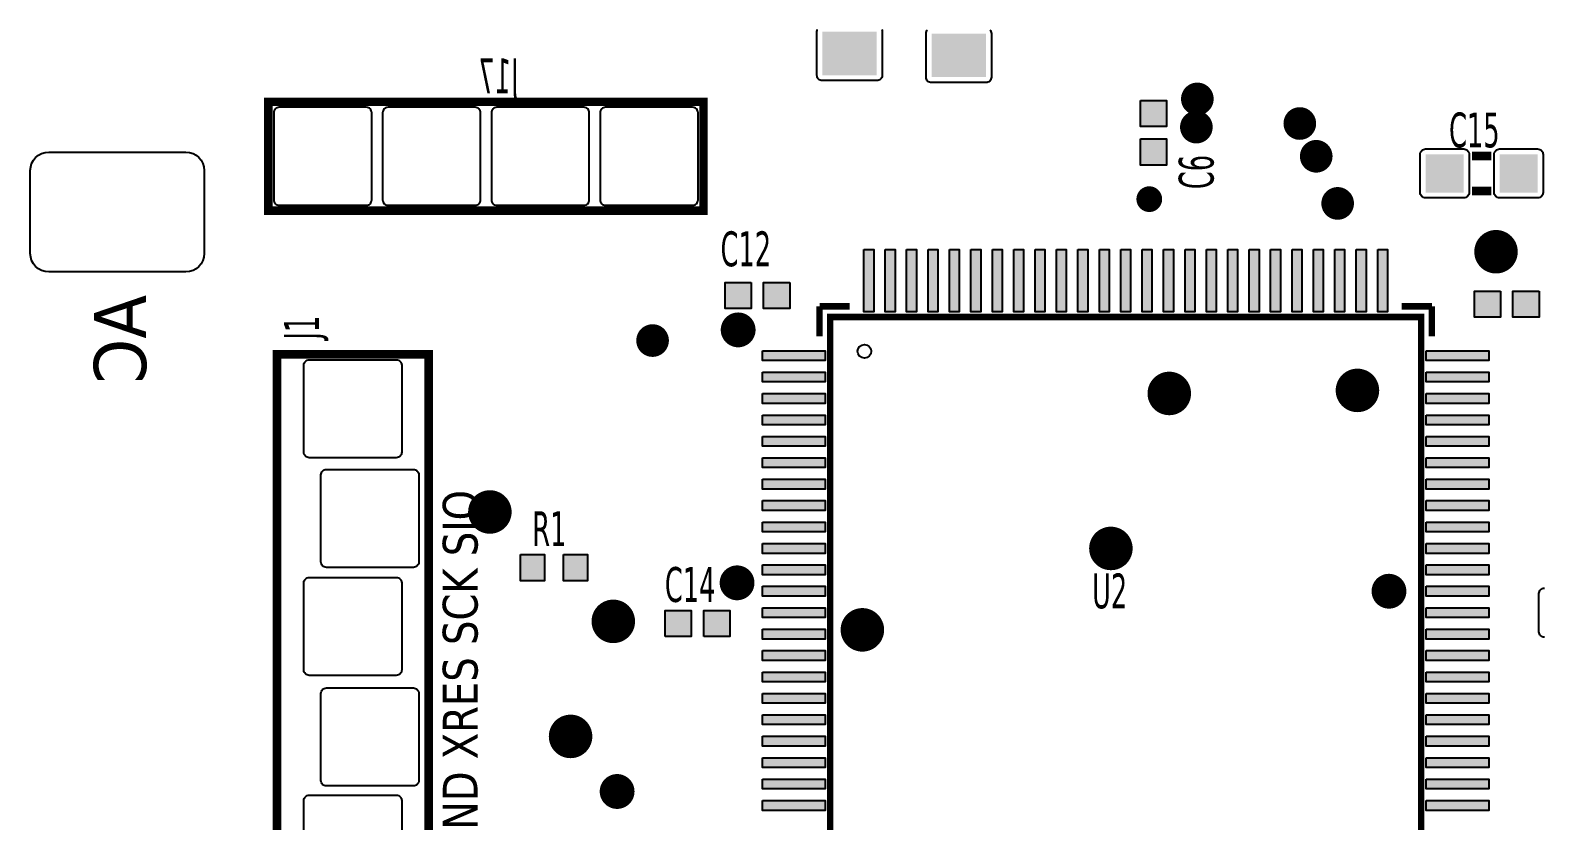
# Model space of a CAD drawing. Header units: millimetres. Extents: x 123.5 to 144.3, y 105.4 to 121.6.
# Drawn here: x 133.353 to 135.44, y 108.685 to 109.774 of the extents above; entities that cross this region are included whole.
import ezdxf

# ---------------------------------------------------------------- set-up
doc = ezdxf.new("R2010")
doc.units = ezdxf.units.MM
doc.layers.add('DESC', color=250, linetype='Continuous')
doc.styles.get("Standard").update_dxf_attribs({"font": 'tahoma.ttf'})

# ---------------------------------------------------------------- blocks, each defined once
blk = doc.blocks.new('RPAD')
blk.add_trace([(-0.5, -0.5), (-0.5, 0.5), (0.5, -0.5), (0.5, 0.5)])
blk = doc.blocks.new('EPAD')
at = {"const_width": 0.5}
blk.add_lwpolyline([(-0.25, 0, 1), (0.25, 0, 1)], format="xyb", close=True, dxfattribs=at)
blk = doc.blocks.new('psocboardV2')
for points in [[(117.717, 111.3935), (117.7173, 111.3926), (117.7174, 111.3916), (117.7174, 111.3516), (117.7173, 111.3505), (117.717, 111.3496), (117.7165, 111.3487), (117.7159, 111.348), (117.7152, 111.3474), (117.7143, 111.3469), (117.7134, 111.3467), (117.7124, 111.3466), (117.6624, 111.3466), (117.6613, 111.3467), (117.6604, 111.3469), (117.6595, 111.3474), (117.6588, 111.348), (117.6582, 111.3487), (117.6577, 111.3496), (117.6575, 111.3505), (117.6574, 111.3516), (117.6574, 111.3516), (117.6574, 111.3916), (117.6575, 111.3926), (117.6577, 111.3935)], [(117.8163, 111.3933), (117.8169, 111.3926), (117.8174, 111.3918), (117.8177, 111.3908), (117.8178, 111.3898), (117.8178, 111.3498), (117.8177, 111.3488), (117.8174, 111.3478), (117.8169, 111.347), (117.8163, 111.3462), (117.8156, 111.3456), (117.8147, 111.3452), (117.8138, 111.3449), (117.8128, 111.3448), (117.7628, 111.3448), (117.7617, 111.3449), (117.7608, 111.3452), (117.7599, 111.3456), (117.7592, 111.3462), (117.7586, 111.347), (117.7581, 111.3478), (117.7579, 111.3488), (117.7578, 111.3498), (117.7578, 111.3498), (117.7578, 111.3898), (117.7579, 111.3908), (117.7581, 111.3918), (117.7586, 111.3926), (117.7592, 111.3933)], [(118.3263, 110.8353), (118.3252, 110.8354), (118.3243, 110.8357), (118.3235, 110.8361), (118.3227, 110.8367), (118.3221, 110.8375), (118.3217, 110.8383), (118.3214, 110.8393), (118.3213, 110.8403), (118.3213, 110.8753), (118.3214, 110.8763), (118.3217, 110.8772), (118.3221, 110.8781), (118.3227, 110.8788), (118.3235, 110.8794), (118.3243, 110.8799), (118.3252, 110.8802), (118.3263, 110.8803)], [(117.1857, 110.6052), (117.1857, 110.6852), (117.1858, 110.6862), (117.1861, 110.6871), (117.1865, 110.688), (117.1871, 110.6887), (117.1879, 110.6893), (117.1887, 110.6898), (117.1896, 110.6901), (117.1907, 110.6902), (117.2707, 110.6902), (117.2717, 110.6901), (117.2726, 110.6898), (117.2735, 110.6893), (117.2742, 110.6887), (117.2748, 110.688), (117.2753, 110.6871), (117.2756, 110.6862), (117.2757, 110.6852), (117.2757, 110.6052)]]:
    blk.add_lwpolyline(points)
for points, const_width in [([(117.1531, 111.2271), (117.5531, 111.2271), (117.5531, 111.3271), (117.1531, 111.3271), (117.1531, 111.2271)], 0.00787), ([(117.1531, 111.2271), (117.5531, 111.2271), (117.5531, 111.3271), (117.1531, 111.3271), (117.1531, 111.2271)], 0.00787), ([(117.1531, 111.2271), (117.5531, 111.2271), (117.5531, 111.3271), (117.1531, 111.3271), (117.1531, 111.2271)], 0.00787), ([(118.2596, 111.2773), (118.2776, 111.2773)], 0.00787), ([(118.2596, 111.2773), (118.2776, 111.2773)], 0.00787), ([(118.2596, 111.2773), (118.2776, 111.2773)], 0.00787), ([(118.2596, 111.2453), (118.2776, 111.2453)], 0.00787), ([(118.2596, 111.2453), (118.2776, 111.2453)], 0.00787), ([(118.2596, 111.2453), (118.2776, 111.2453)], 0.00787), ([(117.6874, 111.1393), (117.6598, 111.1393)], 0.006), ([(117.6598, 111.1393), (117.6598, 111.1117)], 0.006), ([(117.6874, 111.1393), (117.6598, 111.1393)], 0.006), ([(117.6598, 111.1393), (117.6598, 111.1117)], 0.006), ([(117.6874, 111.1393), (117.6598, 111.1393)], 0.006), ([(117.6598, 111.1393), (117.6598, 111.1117)], 0.006), ([(117.6696, 111.1294), (117.6696, 110.5861), (118.213, 110.5861), (118.213, 111.1294), (117.6696, 111.1294)], 0.006), ([(117.6696, 111.1294), (117.6696, 110.5861), (118.213, 110.5861), (118.213, 111.1294), (117.6696, 111.1294)], 0.006), ([(117.6696, 111.1294), (117.6696, 110.5861), (118.213, 110.5861), (118.213, 111.1294), (117.6696, 111.1294)], 0.006), ([(118.2228, 111.1393), (118.1952, 111.1393)], 0.006), ([(118.2228, 111.1393), (118.1952, 111.1393)], 0.006), ([(118.2228, 111.1393), (118.1952, 111.1393)], 0.006), ([(118.2228, 111.1117), (118.2228, 111.1393)], 0.006), ([(118.2228, 111.1117), (118.2228, 111.1393)], 0.006), ([(118.2228, 111.1117), (118.2228, 111.1393)], 0.006), ([(117.161, 110.5952), (117.3004, 110.5952), (117.3004, 111.0952), (117.161, 111.0952), (117.161, 110.5952)], 0.00787), ([(117.161, 110.5952), (117.3004, 110.5952), (117.3004, 111.0952), (117.161, 111.0952), (117.161, 110.5952)], 0.00787), ([(117.161, 110.5952), (117.3004, 110.5952), (117.3004, 111.0952), (117.161, 111.0952), (117.161, 110.5952)], 0.00787)]:
    blk.add_lwpolyline(points, dxfattribs=dict(const_width=const_width))
for points in [[(117.9549, 111.3284), (117.9789, 111.3284), (117.9789, 111.3044), (117.9549, 111.3044), (117.9549, 111.3284)], [(117.2431, 111.3221), (117.1631, 111.3221), (117.1621, 111.322), (117.1611, 111.3217), (117.1603, 111.3212), (117.1596, 111.3206), (117.159, 111.3199), (117.1585, 111.319), (117.1582, 111.3181), (117.1581, 111.3171), (117.1581, 111.2371), (117.1582, 111.236), (117.1585, 111.2351), (117.159, 111.2343), (117.1596, 111.2335), (117.1603, 111.2329), (117.1611, 111.2325), (117.1621, 111.2322), (117.1631, 111.2321), (117.2431, 111.2321), (117.2441, 111.2322), (117.2451, 111.2325), (117.2459, 111.2329), (117.2467, 111.2335), (117.2473, 111.2343), (117.2477, 111.2351), (117.248, 111.236), (117.2481, 111.2371), (117.2481, 111.3171), (117.248, 111.3181), (117.2477, 111.319), (117.2473, 111.3199), (117.2467, 111.3206), (117.2459, 111.3212), (117.2451, 111.3217), (117.2441, 111.322), (117.2431, 111.3221)], [(117.3431, 111.3221), (117.2631, 111.3221), (117.2621, 111.322), (117.2611, 111.3217), (117.2603, 111.3212), (117.2596, 111.3206), (117.259, 111.3199), (117.2585, 111.319), (117.2582, 111.3181), (117.2581, 111.3171), (117.2581, 111.2371), (117.2582, 111.236), (117.2585, 111.2351), (117.259, 111.2343), (117.2596, 111.2335), (117.2603, 111.2329), (117.2611, 111.2325), (117.2621, 111.2322), (117.2631, 111.2321), (117.3431, 111.2321), (117.3441, 111.2322), (117.3451, 111.2325), (117.3459, 111.2329), (117.3467, 111.2335), (117.3473, 111.2343), (117.3477, 111.2351), (117.348, 111.236), (117.3481, 111.2371), (117.3481, 111.3171), (117.348, 111.3181), (117.3477, 111.319), (117.3473, 111.3199), (117.3467, 111.3206), (117.3459, 111.3212), (117.3451, 111.3217), (117.3441, 111.322), (117.3431, 111.3221)], [(117.4431, 111.3221), (117.3631, 111.3221), (117.3621, 111.322), (117.3611, 111.3217), (117.3603, 111.3212), (117.3596, 111.3206), (117.359, 111.3199), (117.3585, 111.319), (117.3582, 111.3181), (117.3581, 111.3171), (117.3581, 111.2371), (117.3582, 111.236), (117.3585, 111.2351), (117.359, 111.2343), (117.3596, 111.2335), (117.3603, 111.2329), (117.3611, 111.2325), (117.3621, 111.2322), (117.3631, 111.2321), (117.4431, 111.2321), (117.4441, 111.2322), (117.4451, 111.2325), (117.4459, 111.2329), (117.4467, 111.2335), (117.4473, 111.2343), (117.4477, 111.2351), (117.448, 111.236), (117.4481, 111.2371), (117.4481, 111.3171), (117.448, 111.3181), (117.4477, 111.319), (117.4473, 111.3199), (117.4467, 111.3206), (117.4459, 111.3212), (117.4451, 111.3217), (117.4441, 111.322), (117.4431, 111.3221)], [(117.5431, 111.3221), (117.4631, 111.3221), (117.4621, 111.322), (117.4611, 111.3217), (117.4603, 111.3212), (117.4596, 111.3206), (117.459, 111.3199), (117.4585, 111.319), (117.4582, 111.3181), (117.4581, 111.3171), (117.4581, 111.2371), (117.4582, 111.236), (117.4585, 111.2351), (117.459, 111.2343), (117.4596, 111.2335), (117.4603, 111.2329), (117.4611, 111.2325), (117.4621, 111.2322), (117.4631, 111.2321), (117.5431, 111.2321), (117.5441, 111.2322), (117.5451, 111.2325), (117.5459, 111.2329), (117.5467, 111.2335), (117.5473, 111.2343), (117.5477, 111.2351), (117.548, 111.236), (117.5481, 111.2371), (117.5481, 111.3171), (117.548, 111.3181), (117.5477, 111.319), (117.5473, 111.3199), (117.5467, 111.3206), (117.5459, 111.3212), (117.5451, 111.3217), (117.5441, 111.322), (117.5431, 111.3221)], [(117.9549, 111.293), (117.9789, 111.293), (117.9789, 111.269), (117.9549, 111.269), (117.9549, 111.293)], [(118.2171, 111.2838), (118.2521, 111.2838), (118.2531, 111.2837), (118.2541, 111.2834), (118.2549, 111.283), (118.2557, 111.2824), (118.2563, 111.2816), (118.2567, 111.2808), (118.257, 111.2798), (118.2571, 111.2788), (118.2571, 111.2438), (118.257, 111.2428), (118.2567, 111.2419), (118.2563, 111.241), (118.2557, 111.2403), (118.2549, 111.2397), (118.2541, 111.2392), (118.2531, 111.2389), (118.2521, 111.2388), (118.2171, 111.2388), (118.2161, 111.2389), (118.2151, 111.2392), (118.2143, 111.2397), (118.2136, 111.2403), (118.2129, 111.241), (118.2125, 111.2419), (118.2122, 111.2428), (118.2121, 111.2438), (118.2121, 111.2788), (118.2122, 111.2798), (118.2125, 111.2808), (118.2129, 111.2816), (118.2136, 111.2824), (118.2143, 111.283), (118.2151, 111.2834), (118.2161, 111.2837), (118.2171, 111.2838)], [(118.2851, 111.2838), (118.3201, 111.2838), (118.3211, 111.2837), (118.3221, 111.2834), (118.3229, 111.283), (118.3237, 111.2824), (118.3243, 111.2816), (118.3247, 111.2808), (118.325, 111.2798), (118.3251, 111.2788), (118.3251, 111.2438), (118.325, 111.2428), (118.3247, 111.2419), (118.3243, 111.241), (118.3237, 111.2403), (118.3229, 111.2397), (118.3221, 111.2392), (118.3211, 111.2389), (118.3201, 111.2388), (118.2851, 111.2388), (118.2841, 111.2389), (118.2831, 111.2392), (118.2823, 111.2397), (118.2816, 111.2403), (118.2809, 111.241), (118.2805, 111.2419), (118.2802, 111.2428), (118.2801, 111.2438), (118.2801, 111.2788), (118.2802, 111.2798), (118.2805, 111.2808), (118.2809, 111.2816), (118.2816, 111.2824), (118.2823, 111.283), (118.2831, 111.2834), (118.2841, 111.2837), (118.2851, 111.2838)], [(116.9341, 111.1879), (116.9341, 111.2639), (116.9345, 111.2674), (116.9354, 111.2706), (116.937, 111.2735), (116.939, 111.276), (116.9416, 111.278), (116.9444, 111.2796), (116.9477, 111.2805), (116.9511, 111.2809), (117.0771, 111.2809), (117.0806, 111.2805), (117.0838, 111.2796), (117.0867, 111.278), (117.0892, 111.276), (117.0913, 111.2735), (117.0928, 111.2706), (117.0938, 111.2674), (117.0941, 111.2639), (117.0941, 111.1879), (117.0938, 111.1844), (117.0928, 111.1812), (117.0913, 111.1783), (117.0892, 111.1758), (117.0867, 111.1737), (117.0838, 111.1722), (117.0806, 111.1712), (117.0771, 111.1709), (116.9511, 111.1709), (116.9477, 111.1712), (116.9444, 111.1722), (116.9416, 111.1737), (116.939, 111.1758), (116.937, 111.1783), (116.9354, 111.1812), (116.9345, 111.1844), (116.9341, 111.1879)], [(117.7006, 111.1916), (117.7096, 111.1916), (117.7096, 111.1341), (117.7006, 111.1341), (117.7006, 111.1916)], [(117.7203, 111.1916), (117.7293, 111.1916), (117.7293, 111.1341), (117.7203, 111.1341), (117.7203, 111.1916)], [(117.7399, 111.1916), (117.7489, 111.1916), (117.7489, 111.1341), (117.7399, 111.1341), (117.7399, 111.1916)], [(117.7596, 111.1916), (117.7686, 111.1916), (117.7686, 111.1341), (117.7596, 111.1341), (117.7596, 111.1916)], [(117.7793, 111.1916), (117.7883, 111.1916), (117.7883, 111.1341), (117.7793, 111.1341), (117.7793, 111.1916)], [(117.799, 111.1916), (117.808, 111.1916), (117.808, 111.1341), (117.799, 111.1341), (117.799, 111.1916)], [(117.8187, 111.1916), (117.8277, 111.1916), (117.8277, 111.1341), (117.8187, 111.1341), (117.8187, 111.1916)], [(117.8384, 111.1916), (117.8474, 111.1916), (117.8474, 111.1341), (117.8384, 111.1341), (117.8384, 111.1916)], [(117.8581, 111.1916), (117.8671, 111.1916), (117.8671, 111.1341), (117.8581, 111.1341), (117.8581, 111.1916)], [(117.8777, 111.1916), (117.8867, 111.1916), (117.8867, 111.1341), (117.8777, 111.1341), (117.8777, 111.1916)], [(117.8974, 111.1916), (117.9064, 111.1916), (117.9064, 111.1341), (117.8974, 111.1341), (117.8974, 111.1916)], [(117.9171, 111.1916), (117.9261, 111.1916), (117.9261, 111.1341), (117.9171, 111.1341), (117.9171, 111.1916)], [(117.9368, 111.1916), (117.9458, 111.1916), (117.9458, 111.1341), (117.9368, 111.1341), (117.9368, 111.1916)], [(117.9565, 111.1916), (117.9655, 111.1916), (117.9655, 111.1341), (117.9565, 111.1341), (117.9565, 111.1916)], [(117.9762, 111.1916), (117.9852, 111.1916), (117.9852, 111.1341), (117.9762, 111.1341), (117.9762, 111.1916)], [(117.9959, 111.1916), (118.0049, 111.1916), (118.0049, 111.1341), (117.9959, 111.1341), (117.9959, 111.1916)], [(118.0155, 111.1916), (118.0245, 111.1916), (118.0245, 111.1341), (118.0155, 111.1341), (118.0155, 111.1916)], [(118.0352, 111.1916), (118.0442, 111.1916), (118.0442, 111.1341), (118.0352, 111.1341), (118.0352, 111.1916)], [(118.0549, 111.1916), (118.0639, 111.1916), (118.0639, 111.1341), (118.0549, 111.1341), (118.0549, 111.1916)], [(118.0746, 111.1916), (118.0836, 111.1916), (118.0836, 111.1341), (118.0746, 111.1341), (118.0746, 111.1916)], [(118.0943, 111.1916), (118.1033, 111.1916), (118.1033, 111.1341), (118.0943, 111.1341), (118.0943, 111.1916)], [(118.114, 111.1916), (118.123, 111.1916), (118.123, 111.1341), (118.114, 111.1341), (118.114, 111.1916)], [(118.1336, 111.1916), (118.1426, 111.1916), (118.1426, 111.1341), (118.1336, 111.1341), (118.1336, 111.1916)], [(118.1533, 111.1916), (118.1623, 111.1916), (118.1623, 111.1341), (118.1533, 111.1341), (118.1533, 111.1916)], [(118.173, 111.1916), (118.182, 111.1916), (118.182, 111.1341), (118.173, 111.1341), (118.173, 111.1916)], [(117.597, 111.1611), (117.597, 111.1371), (117.573, 111.1371), (117.573, 111.1611), (117.597, 111.1611)], [(117.6324, 111.1611), (117.6324, 111.1371), (117.6084, 111.1371), (117.6084, 111.1611), (117.6324, 111.1611)], [(118.286, 111.1532), (118.286, 111.1292), (118.262, 111.1292), (118.262, 111.1532), (118.286, 111.1532)], [(118.3214, 111.1532), (118.3214, 111.1292), (118.2974, 111.1292), (118.2974, 111.1532), (118.3214, 111.1532)], [(117.1857, 111.0052), (117.1857, 111.0852), (117.1858, 111.0862), (117.1861, 111.0871), (117.1865, 111.088), (117.1871, 111.0887), (117.1879, 111.0893), (117.1887, 111.0898), (117.1896, 111.0901), (117.1907, 111.0902), (117.2707, 111.0902), (117.2717, 111.0901), (117.2726, 111.0898), (117.2735, 111.0893), (117.2742, 111.0887), (117.2748, 111.088), (117.2753, 111.0871), (117.2756, 111.0862), (117.2757, 111.0852), (117.2757, 111.0052), (117.2756, 111.0042), (117.2753, 111.0032), (117.2748, 111.0024), (117.2742, 111.0016), (117.2735, 111.001), (117.2726, 111.0006), (117.2717, 111.0003), (117.2707, 111.0002), (117.1907, 111.0002), (117.1896, 111.0003), (117.1887, 111.0006), (117.1879, 111.001), (117.1871, 111.0016), (117.1865, 111.0024), (117.1861, 111.0032), (117.1858, 111.0042), (117.1857, 111.0052)], [(117.6074, 111.0985), (117.6649, 111.0985), (117.6649, 111.0895), (117.6074, 111.0895), (117.6074, 111.0985)], [(118.2177, 111.0985), (118.2752, 111.0985), (118.2752, 111.0895), (118.2177, 111.0895), (118.2177, 111.0985)], [(117.6074, 111.0788), (117.6649, 111.0788), (117.6649, 111.0698), (117.6074, 111.0698), (117.6074, 111.0788)], [(118.2177, 111.0788), (118.2752, 111.0788), (118.2752, 111.0698), (118.2177, 111.0698), (118.2177, 111.0788)], [(117.6074, 111.0591), (117.6649, 111.0591), (117.6649, 111.0501), (117.6074, 111.0501), (117.6074, 111.0591)], [(118.2177, 111.0591), (118.2752, 111.0591), (118.2752, 111.0501), (118.2177, 111.0501), (118.2177, 111.0591)], [(117.6074, 111.0394), (117.6649, 111.0394), (117.6649, 111.0304), (117.6074, 111.0304), (117.6074, 111.0394)], [(118.2177, 111.0394), (118.2752, 111.0394), (118.2752, 111.0304), (118.2177, 111.0304), (118.2177, 111.0394)], [(117.6074, 111.0198), (117.6649, 111.0198), (117.6649, 111.0108), (117.6074, 111.0108), (117.6074, 111.0198)], [(118.2177, 111.0198), (118.2752, 111.0198), (118.2752, 111.0108), (118.2177, 111.0108), (118.2177, 111.0198)], [(117.6074, 111.0001), (117.6649, 111.0001), (117.6649, 110.9911), (117.6074, 110.9911), (117.6074, 111.0001)], [(118.2177, 111.0001), (118.2752, 111.0001), (118.2752, 110.9911), (118.2177, 110.9911), (118.2177, 111.0001)], [(117.2014, 110.9044), (117.2014, 110.9844), (117.2015, 110.9854), (117.2018, 110.9864), (117.2023, 110.9872), (117.2029, 110.9879), (117.2036, 110.9886), (117.2044, 110.989), (117.2054, 110.9893), (117.2064, 110.9894), (117.2864, 110.9894), (117.2874, 110.9893), (117.2884, 110.989), (117.2892, 110.9886), (117.29, 110.9879), (117.2906, 110.9872), (117.291, 110.9864), (117.2913, 110.9854), (117.2914, 110.9844), (117.2914, 110.9044), (117.2913, 110.9034), (117.291, 110.9024), (117.2906, 110.9016), (117.29, 110.9008), (117.2892, 110.9002), (117.2884, 110.8998), (117.2874, 110.8995), (117.2864, 110.8994), (117.2064, 110.8994), (117.2054, 110.8995), (117.2044, 110.8998), (117.2036, 110.9002), (117.2029, 110.9008), (117.2023, 110.9016), (117.2018, 110.9024), (117.2015, 110.9034), (117.2014, 110.9044)], [(117.6074, 110.9804), (117.6649, 110.9804), (117.6649, 110.9714), (117.6074, 110.9714), (117.6074, 110.9804)], [(118.2177, 110.9804), (118.2752, 110.9804), (118.2752, 110.9714), (118.2177, 110.9714), (118.2177, 110.9804)], [(117.6074, 110.9607), (117.6649, 110.9607), (117.6649, 110.9517), (117.6074, 110.9517), (117.6074, 110.9607)], [(118.2177, 110.9607), (118.2752, 110.9607), (118.2752, 110.9517), (118.2177, 110.9517), (118.2177, 110.9607)], [(117.6074, 110.941), (117.6649, 110.941), (117.6649, 110.932), (117.6074, 110.932), (117.6074, 110.941)], [(118.2177, 110.941), (118.2752, 110.941), (118.2752, 110.932), (118.2177, 110.932), (118.2177, 110.941)], [(117.6074, 110.9213), (117.6649, 110.9213), (117.6649, 110.9123), (117.6074, 110.9123), (117.6074, 110.9213)], [(118.2177, 110.9213), (118.2752, 110.9213), (118.2752, 110.9123), (118.2177, 110.9123), (118.2177, 110.9213)], [(117.385, 110.9111), (117.407, 110.9111), (117.407, 110.8871), (117.385, 110.8871), (117.385, 110.9111)], [(117.4244, 110.9111), (117.4464, 110.9111), (117.4464, 110.8871), (117.4244, 110.8871), (117.4244, 110.9111)], [(117.6074, 110.9016), (117.6649, 110.9016), (117.6649, 110.8926), (117.6074, 110.8926), (117.6074, 110.9016)], [(118.2177, 110.9016), (118.2752, 110.9016), (118.2752, 110.8926), (118.2177, 110.8926), (118.2177, 110.9016)], [(117.1857, 110.8052), (117.1857, 110.8852), (117.1858, 110.8862), (117.1861, 110.8871), (117.1865, 110.888), (117.1871, 110.8887), (117.1879, 110.8893), (117.1887, 110.8898), (117.1896, 110.8901), (117.1907, 110.8902), (117.2707, 110.8902), (117.2717, 110.8901), (117.2726, 110.8898), (117.2735, 110.8893), (117.2742, 110.8887), (117.2748, 110.888), (117.2753, 110.8871), (117.2756, 110.8862), (117.2757, 110.8852), (117.2757, 110.8052), (117.2756, 110.8042), (117.2753, 110.8032), (117.2748, 110.8024), (117.2742, 110.8016), (117.2735, 110.801), (117.2726, 110.8006), (117.2717, 110.8003), (117.2707, 110.8002), (117.1907, 110.8002), (117.1896, 110.8003), (117.1887, 110.8006), (117.1879, 110.801), (117.1871, 110.8016), (117.1865, 110.8024), (117.1861, 110.8032), (117.1858, 110.8042), (117.1857, 110.8052)], [(117.6074, 110.882), (117.6649, 110.882), (117.6649, 110.873), (117.6074, 110.873), (117.6074, 110.882)], [(118.2177, 110.882), (118.2752, 110.882), (118.2752, 110.873), (118.2177, 110.873), (118.2177, 110.882)], [(117.5179, 110.8359), (117.5179, 110.8599), (117.5419, 110.8599), (117.5419, 110.8359), (117.5179, 110.8359)], [(117.5533, 110.8359), (117.5533, 110.8599), (117.5773, 110.8599), (117.5773, 110.8359), (117.5533, 110.8359)], [(117.6074, 110.8623), (117.6649, 110.8623), (117.6649, 110.8533), (117.6074, 110.8533), (117.6074, 110.8623)], [(118.2177, 110.8623), (118.2752, 110.8623), (118.2752, 110.8533), (118.2177, 110.8533), (118.2177, 110.8623)], [(117.6074, 110.8426), (117.6649, 110.8426), (117.6649, 110.8336), (117.6074, 110.8336), (117.6074, 110.8426)], [(118.2177, 110.8426), (118.2752, 110.8426), (118.2752, 110.8336), (118.2177, 110.8336), (118.2177, 110.8426)], [(117.6074, 110.8229), (117.6649, 110.8229), (117.6649, 110.8139), (117.6074, 110.8139), (117.6074, 110.8229)], [(118.2177, 110.8229), (118.2752, 110.8229), (118.2752, 110.8139), (118.2177, 110.8139), (118.2177, 110.8229)], [(117.6074, 110.8032), (117.6649, 110.8032), (117.6649, 110.7942), (117.6074, 110.7942), (117.6074, 110.8032)], [(118.2177, 110.8032), (118.2752, 110.8032), (118.2752, 110.7942), (118.2177, 110.7942), (118.2177, 110.8032)], [(117.2014, 110.7036), (117.2014, 110.7836), (117.2015, 110.7846), (117.2018, 110.7856), (117.2023, 110.7864), (117.2029, 110.7872), (117.2036, 110.7878), (117.2044, 110.7882), (117.2054, 110.7885), (117.2064, 110.7886), (117.2864, 110.7886), (117.2874, 110.7885), (117.2884, 110.7882), (117.2892, 110.7878), (117.29, 110.7872), (117.2906, 110.7864), (117.291, 110.7856), (117.2913, 110.7846), (117.2914, 110.7836), (117.2914, 110.7036), (117.2913, 110.7026), (117.291, 110.7016), (117.2906, 110.7008), (117.29, 110.7), (117.2892, 110.6994), (117.2884, 110.699), (117.2874, 110.6987), (117.2864, 110.6986), (117.2064, 110.6986), (117.2054, 110.6987), (117.2044, 110.699), (117.2036, 110.6994), (117.2029, 110.7), (117.2023, 110.7008), (117.2018, 110.7016), (117.2015, 110.7026), (117.2014, 110.7036)], [(117.6074, 110.7835), (117.6649, 110.7835), (117.6649, 110.7745), (117.6074, 110.7745), (117.6074, 110.7835)], [(118.2177, 110.7835), (118.2752, 110.7835), (118.2752, 110.7745), (118.2177, 110.7745), (118.2177, 110.7835)], [(117.6074, 110.7639), (117.6649, 110.7639), (117.6649, 110.7549), (117.6074, 110.7549), (117.6074, 110.7639)], [(118.2177, 110.7639), (118.2752, 110.7639), (118.2752, 110.7549), (118.2177, 110.7549), (118.2177, 110.7639)], [(117.6074, 110.7442), (117.6649, 110.7442), (117.6649, 110.7352), (117.6074, 110.7352), (117.6074, 110.7442)], [(118.2177, 110.7442), (118.2752, 110.7442), (118.2752, 110.7352), (118.2177, 110.7352), (118.2177, 110.7442)], [(117.6074, 110.7245), (117.6649, 110.7245), (117.6649, 110.7155), (117.6074, 110.7155), (117.6074, 110.7245)], [(118.2177, 110.7245), (118.2752, 110.7245), (118.2752, 110.7155), (118.2177, 110.7155), (118.2177, 110.7245)], [(117.6074, 110.7048), (117.6649, 110.7048), (117.6649, 110.6958), (117.6074, 110.6958), (117.6074, 110.7048)], [(118.2177, 110.7048), (118.2752, 110.7048), (118.2752, 110.6958), (118.2177, 110.6958), (118.2177, 110.7048)], [(117.6074, 110.6851), (117.6649, 110.6851), (117.6649, 110.6761), (117.6074, 110.6761), (117.6074, 110.6851)], [(118.2177, 110.6851), (118.2752, 110.6851), (118.2752, 110.6761), (118.2177, 110.6761), (118.2177, 110.6851)]]:
    blk.add_lwpolyline(points, close=True)
blk.add_circle((117.7011, 111.0979), 0.00624)
blk.add_circle((117.7011, 111.0979), 0.00624)
blk.add_circle((117.7011, 111.0979), 0.00624)
for p, xscale, yscale, rotation in [((117.6874, 111.3716), 0.04, 0.05, 90), ((117.7878, 111.3698), 0.04, 0.05, 90), ((117.585, 111.1491), 0.024, 0.024, 270), ((117.6204, 111.1491), 0.024, 0.024, 270), ((118.274, 111.1412), 0.024, 0.024, 270), ((118.3094, 111.1412), 0.024, 0.024, 270), ((117.5299, 110.8479), 0.024, 0.024, 90), ((117.5653, 110.8479), 0.024, 0.024, 90)]:
    blk.add_blockref('RPAD', p, dxfattribs=dict(xscale=xscale, yscale=yscale, rotation=rotation))
for name, p, xscale, yscale in [('EPAD', (118.0072, 111.3298), 0.03, 0.03), ('RPAD', (117.9669, 111.3164), 0.024, 0.024), ('EPAD', (118.0063, 111.3039), 0.03, 0.03), ('EPAD', (118.1014, 111.3072), 0.03, 0.03), ('RPAD', (117.9669, 111.281), 0.024, 0.024), ('EPAD', (118.1165, 111.2771), 0.03, 0.03), ('RPAD', (118.2346, 111.2613), 0.035, 0.035), ('RPAD', (118.3026, 111.2613), 0.035, 0.035), ('EPAD', (117.963, 111.2377), 0.023622, 0.023622), ('EPAD', (118.1362, 111.2338), 0.03, 0.03), ('EPAD', (118.2818, 111.1894), 0.04, 0.04), ('RPAD', (117.7051, 111.1629), 0.009, 0.0575), ('RPAD', (117.7248, 111.1629), 0.009, 0.0575), ('RPAD', (117.7444, 111.1629), 0.009, 0.0575), ('RPAD', (117.7641, 111.1629), 0.009, 0.0575), ('RPAD', (117.7838, 111.1629), 0.009, 0.0575), ('RPAD', (117.8035, 111.1629), 0.009, 0.0575), ('RPAD', (117.8232, 111.1629), 0.009, 0.0575), ('RPAD', (117.8429, 111.1629), 0.009, 0.0575), ('RPAD', (117.8626, 111.1629), 0.009, 0.0575), ('RPAD', (117.8822, 111.1629), 0.009, 0.0575), ('RPAD', (117.9019, 111.1629), 0.009, 0.0575), ('RPAD', (117.9216, 111.1629), 0.009, 0.0575), ('RPAD', (117.9413, 111.1629), 0.009, 0.0575), ('RPAD', (117.961, 111.1629), 0.009, 0.0575), ('RPAD', (117.9807, 111.1629), 0.009, 0.0575), ('RPAD', (118.0004, 111.1629), 0.009, 0.0575), ('RPAD', (118.02, 111.1629), 0.009, 0.0575), ('RPAD', (118.0397, 111.1629), 0.009, 0.0575), ('RPAD', (118.0594, 111.1629), 0.009, 0.0575), ('RPAD', (118.0791, 111.1629), 0.009, 0.0575), ('RPAD', (118.0988, 111.1629), 0.009, 0.0575), ('RPAD', (118.1185, 111.1629), 0.009, 0.0575), ('RPAD', (118.1381, 111.1629), 0.009, 0.0575), ('RPAD', (118.1578, 111.1629), 0.009, 0.0575), ('RPAD', (118.1775, 111.1629), 0.009, 0.0575), ('EPAD', (117.585, 111.1176), 0.032, 0.032), ('EPAD', (117.5063, 111.1078), 0.03, 0.03), ('RPAD', (117.6362, 111.094), 0.0575, 0.009), ('RPAD', (118.2464, 111.094), 0.0575, 0.009), ('RPAD', (117.6362, 111.0743), 0.0575, 0.009), ('EPAD', (117.9814, 111.0592), 0.04, 0.04), ('EPAD', (118.1544, 111.062), 0.04, 0.04), ('RPAD', (118.2464, 111.0743), 0.0575, 0.009), ('RPAD', (117.6362, 111.0546), 0.0575, 0.009), ('RPAD', (118.2464, 111.0546), 0.0575, 0.009), ('RPAD', (117.6362, 111.0349), 0.0575, 0.009), ('RPAD', (118.2464, 111.0349), 0.0575, 0.009), ('RPAD', (117.6362, 111.0153), 0.0575, 0.009), ('RPAD', (118.2464, 111.0153), 0.0575, 0.009), ('RPAD', (117.6362, 110.9956), 0.0575, 0.009), ('RPAD', (118.2464, 110.9956), 0.0575, 0.009), ('RPAD', (117.6362, 110.9759), 0.0575, 0.009), ('RPAD', (118.2464, 110.9759), 0.0575, 0.009), ('EPAD', (117.3567, 110.9503), 0.04, 0.04), ('RPAD', (117.6362, 110.9562), 0.0575, 0.009), ('RPAD', (118.2464, 110.9562), 0.0575, 0.009), ('RPAD', (117.6362, 110.9365), 0.0575, 0.009), ('EPAD', (117.9277, 110.9168), 0.04, 0.04), ('RPAD', (118.2464, 110.9365), 0.0575, 0.009), ('RPAD', (117.6362, 110.9168), 0.0575, 0.009), ('RPAD', (118.2464, 110.9168), 0.0575, 0.009), ('RPAD', (117.396, 110.8991), 0.022, 0.024), ('RPAD', (117.4354, 110.8991), 0.022, 0.024), ('EPAD', (117.584, 110.8852), 0.032, 0.032), ('RPAD', (117.6362, 110.8971), 0.0575, 0.009), ('EPAD', (118.1834, 110.8775), 0.032, 0.032), ('RPAD', (118.2464, 110.8971), 0.0575, 0.009), ('RPAD', (117.6362, 110.8775), 0.0575, 0.009), ('RPAD', (118.2464, 110.8775), 0.0575, 0.009), ('EPAD', (117.4702, 110.8498), 0.04, 0.04), ('RPAD', (117.6362, 110.8578), 0.0575, 0.009), ('EPAD', (117.6992, 110.842), 0.04, 0.04), ('RPAD', (118.2464, 110.8578), 0.0575, 0.009), ('RPAD', (117.6362, 110.8381), 0.0575, 0.009), ('RPAD', (118.2464, 110.8381), 0.0575, 0.009), ('RPAD', (117.6362, 110.8184), 0.0575, 0.009), ('RPAD', (118.2464, 110.8184), 0.0575, 0.009), ('RPAD', (117.6362, 110.7987), 0.0575, 0.009), ('RPAD', (118.2464, 110.7987), 0.0575, 0.009), ('RPAD', (117.6362, 110.779), 0.0575, 0.009), ('RPAD', (118.2464, 110.779), 0.0575, 0.009), ('EPAD', (117.4309, 110.7441), 0.04, 0.04), ('RPAD', (117.6362, 110.7594), 0.0575, 0.009), ('RPAD', (118.2464, 110.7594), 0.0575, 0.009), ('RPAD', (117.6362, 110.7397), 0.0575, 0.009), ('RPAD', (118.2464, 110.7397), 0.0575, 0.009), ('RPAD', (117.6362, 110.72), 0.0575, 0.009), ('RPAD', (118.2464, 110.72), 0.0575, 0.009), ('EPAD', (117.4737, 110.6935), 0.032, 0.032), ('RPAD', (117.6362, 110.7003), 0.0575, 0.009), ('RPAD', (118.2464, 110.7003), 0.0575, 0.009), ('RPAD', (117.6362, 110.6806), 0.0575, 0.009), ('RPAD', (118.2464, 110.6806), 0.0575, 0.009)]:
    blk.add_blockref(name, p, dxfattribs=dict(xscale=xscale, yscale=yscale))
at = {"text_generation_flag": 2, "width": 0.625}
blk.add_text('J17', height=0.032, dxfattribs=at).set_placement((117.3831, 111.335))
blk.add_text('J17', height=0.032, dxfattribs=at).set_placement((117.3831, 111.335))
blk.add_text('J17', height=0.032, dxfattribs=at).set_placement((117.3831, 111.335))
at = {"width": 0.625}
for s, p in [('C15', (118.2386, 111.2853)), ('C15', (118.2386, 111.2853)), ('C15', (118.2386, 111.2853)), ('C12', (117.5688, 111.1761)), ('C12', (117.5688, 111.1761)), ('C12', (117.5688, 111.1761)), ('R1', (117.3957, 110.9189)), ('R1', (117.3957, 110.9189)), ('R1', (117.3957, 110.9189)), ('C14', (117.5176, 110.8677)), ('C14', (117.5176, 110.8677)), ('C14', (117.5176, 110.8677)), ('U2', (117.9104, 110.8618)), ('U2', (117.9104, 110.8618)), ('U2', (117.9104, 110.8618))]:
    blk.add_text(s, height=0.032, dxfattribs=at).set_placement(p)
for s, width, p in [('C6', 0.625, (118.0221, 111.2469)), ('C6', 0.625, (118.0221, 111.2469)), ('C6', 0.625, (118.0221, 111.2469)), ('J1', 0.625, (117.1995, 111.1086)), ('J1', 0.625, (117.1995, 111.1086)), ('J1', 0.625, (117.1995, 111.1086)), ('VDD GND XRES SCK SIO', 0.9375, (117.3454, 110.5408)), ('VDD GND XRES SCK SIO', 0.9375, (117.3454, 110.5408)), ('VDD GND XRES SCK SIO', 0.9375, (117.3454, 110.5408))]:
    blk.add_text(s, height=0.032, rotation=90, dxfattribs=dict(width=width)).set_placement(p)
at = {"text_generation_flag": 2, "width": 1.041667}
blk.add_text('AC', height=0.048, rotation=90, dxfattribs=at).set_placement((117.0406, 111.1498))
blk.add_text('AC', height=0.048, rotation=90, dxfattribs=at).set_placement((117.0406, 111.1498))
blk.add_text('AC', height=0.048, rotation=90, dxfattribs=at).set_placement((117.0406, 111.1498))

msp = doc.modelspace()

# ---------------------------------------------------------------- block references
at = {"layer": 'DESC', "xscale": 1.5, "yscale": 1.5, "zscale": 1.5}
msp.add_blockref('psocboardV2', (-42.0481, -57.3152), dxfattribs=at)

doc.saveas('drawing.dxf')
